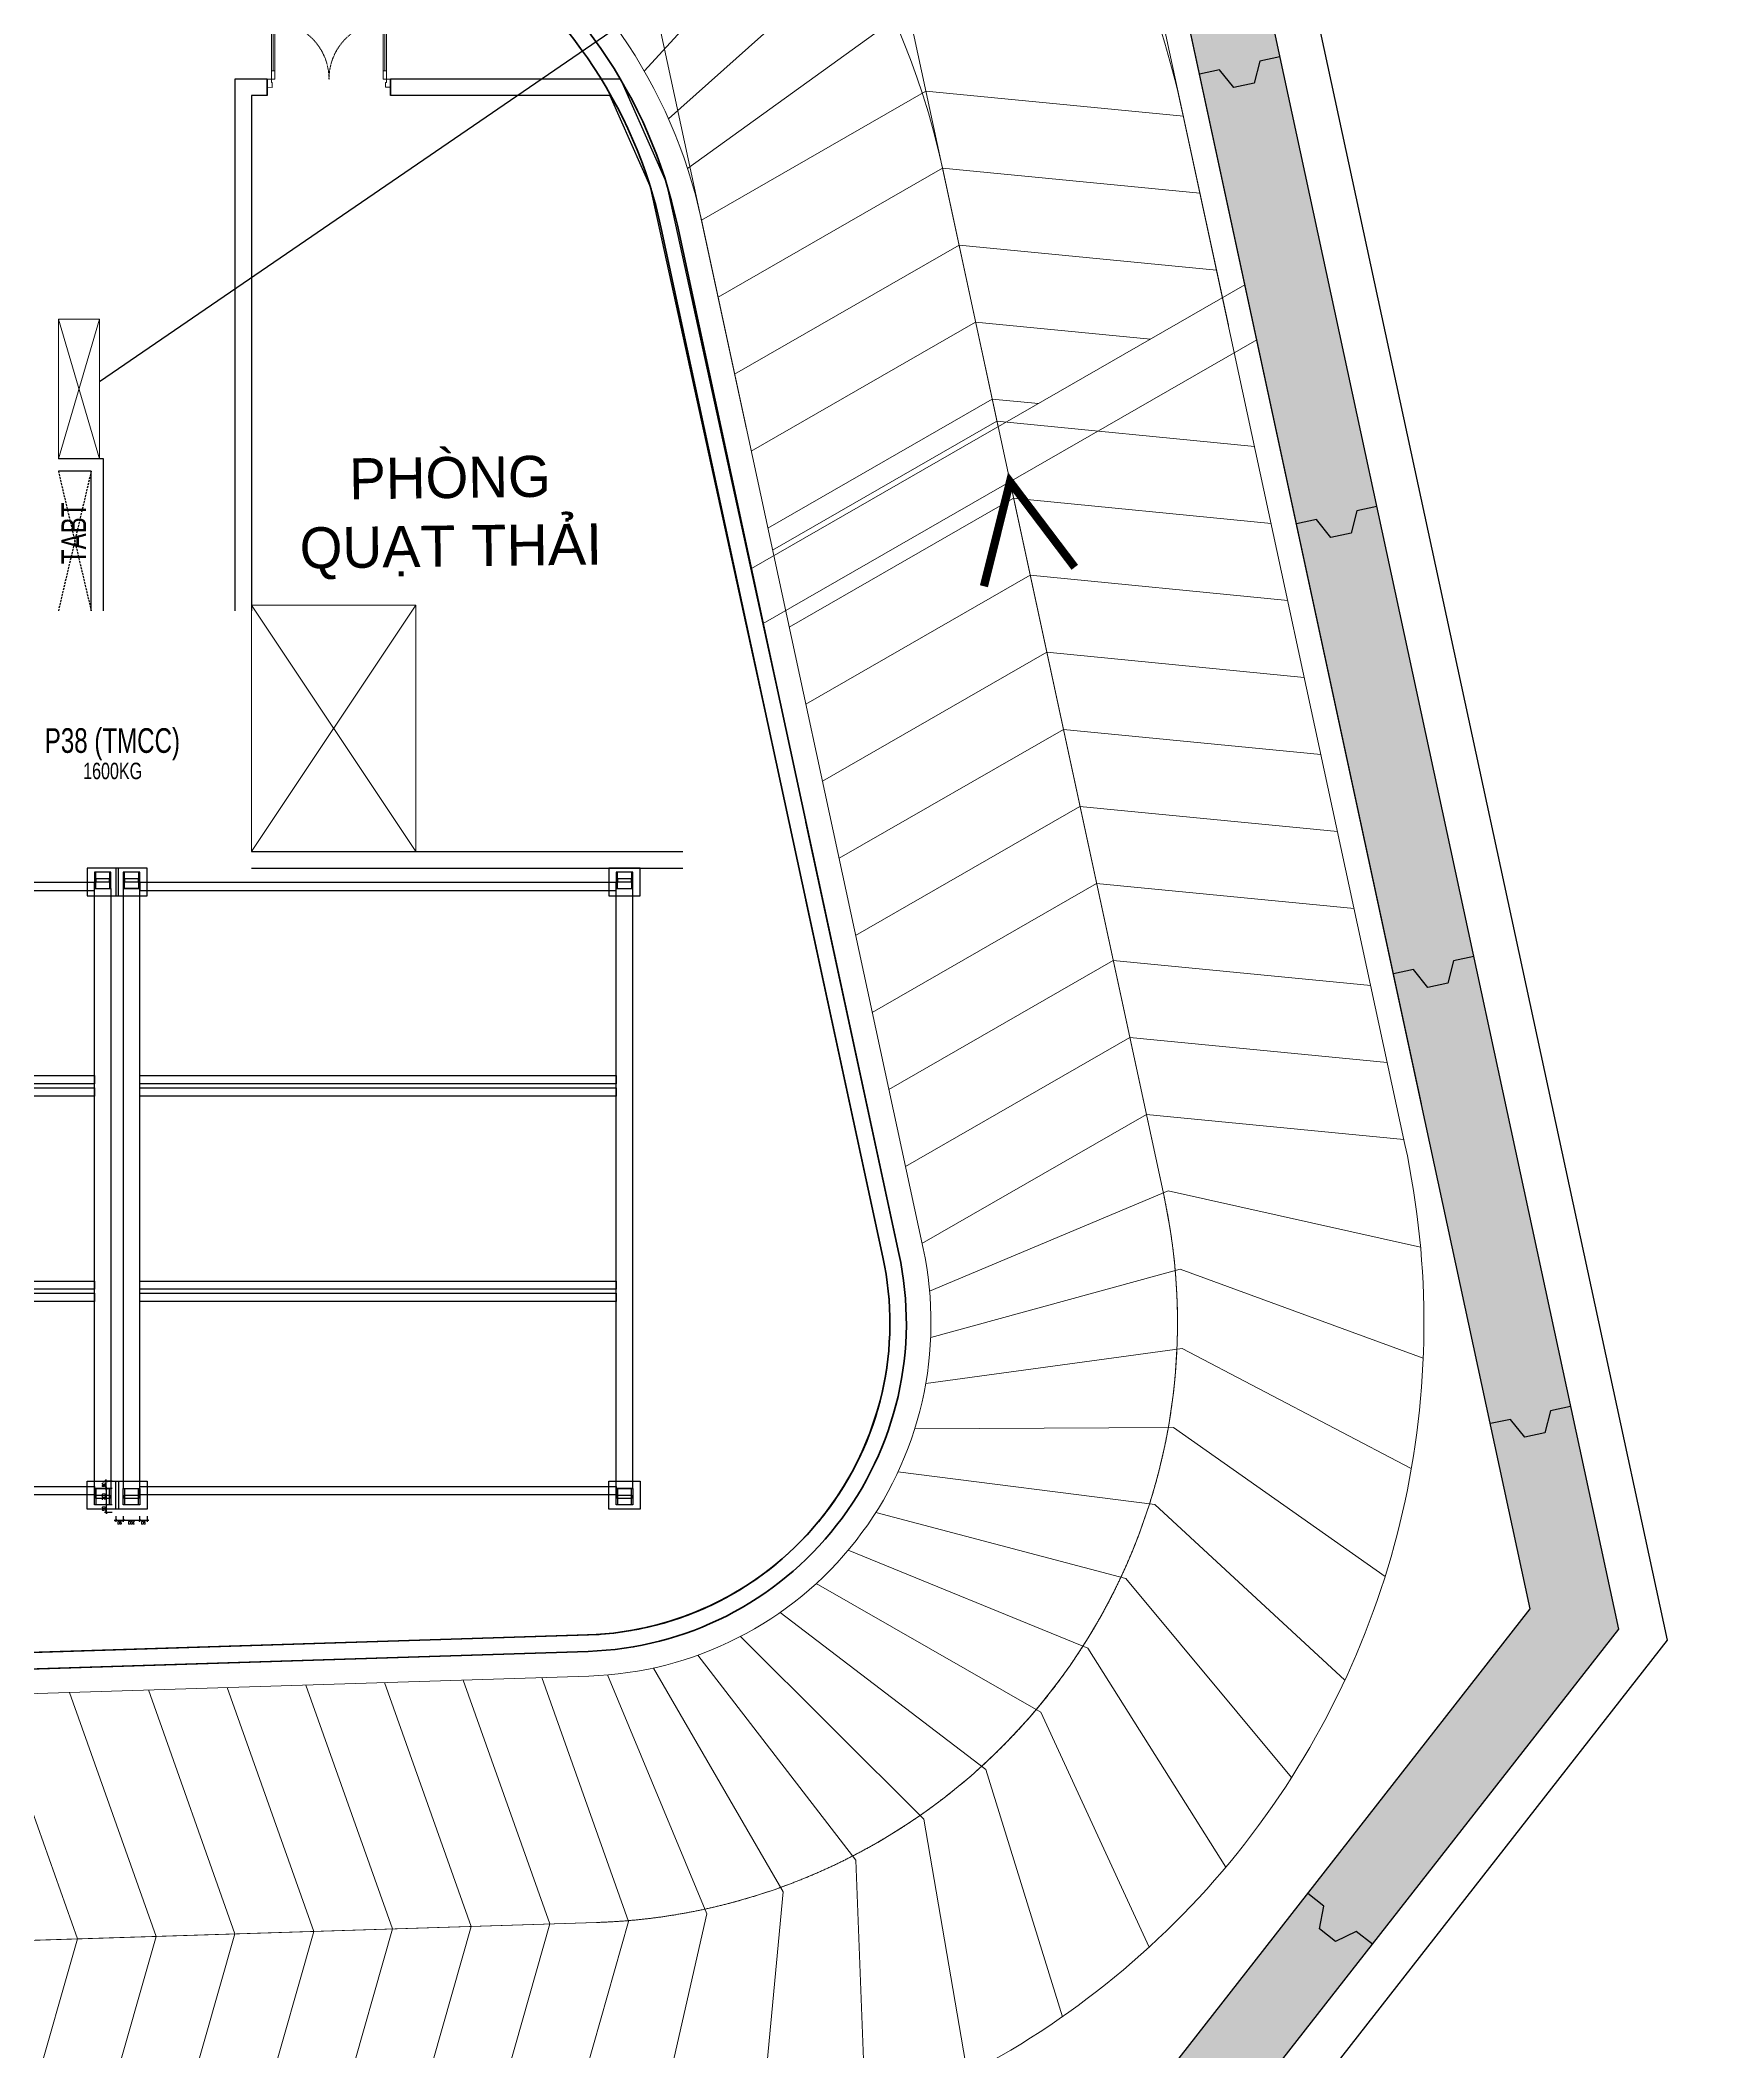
# Model space of a CAD drawing. Header units: millimetres. Extents: x -1534340 to 1713810, y -1348191 to 1114081.
# Drawn here: x 1309209 to 1329664, y -718227 to -693750 of the extents above; entities that cross this region are included whole.
import ezdxf
from ezdxf.enums import TextEntityAlignment as Align

# ---------------------------------------------------------------- set-up
doc = ezdxf.new("R2010")
doc.units = ezdxf.units.MM
doc.header["$LTSCALE"] = 100
doc.header["$PDMODE"] = 32
doc.header["$PDSIZE"] = 2.5
for name, pattern in [('HIDDEN', [0.375, 0.25, -0.125]), ('HIDDEN2', [0.1875, 0.125, -0.0625]), ('Xref_ST_MBDV Cot vach 30.7.2022$0$DASHDOT', [1, 0.5, -0.25, 0, -0.25]), ('Xref_ST_MBDV Cot vach 30.7.2022$0$HIDDEN', [0.375, 0.25, -0.125])]:
    doc.linetypes.add(name, pattern=pattern)
for name, color, linetype in [('2', 2, 'Continuous'), ('ccu12-Manh', 8, 'Continuous'), ('IDEA - dim', 251, 'Continuous'), ('KT-Kich thuoc', 9, 'Continuous'), ('xe cơ khí', 251, 'Continuous'), ('Xref_ST_MBDV Cot vach 30.7.2022$0$KT-Khuat', 9, 'Xref_ST_MBDV Cot vach 30.7.2022$0$HIDDEN'), ('Xref_ST_MBDV Cot vach 30.7.2022$0$KT-Text', 7, 'Continuous'), ('Xref_ST_MBDV Cot vach 30.7.2022$0$KT-Tuong', 1, 'Continuous'), ('Xref_ST_MBDV Cot vach 30.7.2022$0$Xref_ST_MBDV Cot vach 30.7.2022|Xref_ST_MBDV Cot vach 30.7.2022|Xref_ST_MBDV Cot vach 30.7.2022|Xref_ST_MBDV Cot vach 30.7.2022|A-CORE-OTLN', 2, 'Continuous'), ('Xref_ST_MBDV Cot vach 30.7.2022$0$Xref_ST_MBDV Cot vach 30.7.2022|Xref_ST_MBDV Cot vach 30.7.2022|Xref_ST_MBDV Cot vach 30.7.2022|Xref_ST_MBDV Cot vach 30.7.2022|A-WALL-PATT', 251, 'Continuous'), ('Xref_ST_MBDV Cot vach 30.7.2022$0$Xref_ST_MBDV Cot vach 30.7.2022|Xref_ST_MBDV Cot vach 30.7.2022|Xref_ST_MBDV Cot vach 30.7.2022|Xref_ST_MBDV Cot vach 30.7.2022|ccu12-Thay', 7, 'Continuous'), ('Xref_ST_MBDV Cot vach 30.7.2022$0$Xref_ST_MBDV Cot vach 30.7.2022|Xref_ST_MBDV Cot vach 30.7.2022|Xref_ST_MBDV Cot vach 30.7.2022|Xref_ST_MBDV Cot vach 30.7.2022|Site_plot line', 1, 'Xref_ST_MBDV Cot vach 30.7.2022$0$DASHDOT')]:
    doc.layers.add(name, color=color, linetype=linetype)
for name, color, linetype, lineweight in [('CUA', 37, 'Continuous', 13), ('GT NEW', 1, 'Continuous', 13), ('KT-Chu viet', 255, 'Continuous', 20), ('KT-GIAO THONG HAM', 42, 'Continuous', 13), ('KT-Net cat', 1, 'Continuous', 40), ('KT-Net khuat', 8, 'HIDDEN', 18), ('KT-Net manh', 251, 'Continuous', 13), ('KT-Net thay', 7, 'Continuous', 15), ('SPE-MEP-HVAC', 140, 'Continuous', 0)]:
    doc.layers.add(name, color=color, linetype=linetype, lineweight=lineweight)
doc.styles.add('00 Text ccu dim', font='vnsimli.shx', dxfattribs={"width": 0.7})
doc.styles.add('220126_HDN_HBA typical plan$0$211210_HDN_HBA_TYPICAL PLAN CORE OPT 1$0$HBA-Text', font='GOTHIC.TTF')
doc.styles.add('Xref_ST_MBDV Cot vach 30.7.2022$0$Arial', font='arial.ttf', dxfattribs={"width": 0.7})
doc.dimstyles.new('00A1CCU_1-300', dxfattribs={"dimscale": 300, "dimtxt": 3.5, "dimasz": 1.5, "dimexe": 1, "dimexo": 0, "dimgap": 0.6, "dimtad": 1, "dimdec": 0, "dimzin": 0, "dimdsep": 46, "dimtxsty": '00 Text ccu dim', "dimblk1": 'ARCHTICK', "dimblk2": 'ARCHTICK', "dimsah": 1, "dimcen": 2, "dimdle": 1, "dimclrd": 256, "dimclre": 256, "dimclrt": 31, "dimadec": 0, "dimazin": 0, "dimtfac": 1, "dimtdec": 0, "dimtix": 1, "dimtmove": 2, "dimatfit": 3, "dimldrblk": 'OPEN90', "dimfxl": 1, "dimtvp": 0.833333, "dimtolj": 1, "dimtzin": 0, "dimarcsym": 0})

# ---------------------------------------------------------------- blocks, each defined once
blk = doc.blocks.new('*U2355')
for p, q in [((112, 49), (372, 476)), ((389, 465), (355, 486)), ((129, 38), (95, 59)), ((1273, -660), (1533, -233)), ((1516, -223), (1550, -243)), ((1256, -649), (1290, -670))]:
    blk.add_line(p, q)
for points in [[(43, -26), (77, -47), (442, 551), (407, 571)], [(-52, -85), (-1, -117), (30, -65), (22, -60), (43, -26), (0, 0)], [(1238, -756), (1203, -735), (1568, -137), (1602, -158)], [(1228, -867), (1177, -836), (1208, -784), (1217, -790), (1238, -756), (1280, -782)]]:
    blk.add_lwpolyline(points, close=True)
at = {"linetype": 'HIDDEN2'}
for centre, start, end in [((43, -26), 328.5983, 58.5983), ((1238, -756), 58.5983, 148.5983)]:
    blk.add_arc(centre, 700, start, end, dxfattribs=at)
blk = doc.blocks.new('PQQQQQ')
at = {"layer": 'IDEA - dim', "color": 1}
for p, q in [((26071, -142104), (26071, -148574)), ((26465, -142104), (26071, -142104)), ((30763, -142104), (27965, -142104)), ((30763, -142104), (31318, -143357)), ((26271, -142304), (26271, -148574)), ((26465, -142304), (26271, -142304)), ((30632, -142304), (27965, -142304)), ((30632, -142304), (31135, -143438)), ((31122, -143400), (32721, -150704)), ((31318, -143357), (32926, -150704)), ((26271, -151504), (31521, -151504)), ((26271, -151704), (31521, -151704))]:
    blk.add_line(p, q, dxfattribs=at)
at = {"layer": 'KT-Net cat'}
for p, q in [((26465, -142104), (26465, -142304)), ((27965, -142104), (27965, -142304))]:
    blk.add_line(p, q, dxfattribs=at)
at = {"layer": 'SPE-MEP-HVAC', "linetype": 'HIDDEN', "ltscale": 1000}
for p, q in [((28271, -148504), (26271, -151504)), ((28271, -151504), (26271, -148504))]:
    blk.add_line(p, q, dxfattribs=at)
blk.add_lwpolyline([(26271, -151504), (28271, -151504), (28271, -148504), (26271, -148504)], close=True, dxfattribs=at)
at = {"layer": 'CUA', "rotation": 31.4016895653201}
blk.add_blockref('*U2355', (26465, -142104), dxfattribs=at)
at = {"layer": 'KT-Chu viet', "insert": (28684, -146702), "char_height": 500, "width": 4337.59, "attachment_point": 2, "rotation": 0.7938, "style": '220126_HDN_HBA typical plan$0$211210_HDN_HBA_TYPICAL PLAN CORE OPT 1$0$HBA-Text'}
blk.add_mtext('PHÒNG QU{\\fArial|b0|i0|c0|p34;ẠT THẢI}', dxfattribs=at)
blk = doc.blocks.new('tuongnam')
at = {"layer": 'Xref_ST_MBDV Cot vach 30.7.2022$0$KT-Khuat', "linetype": 'Xref_ST_MBDV Cot vach 30.7.2022$0$HIDDEN'}
for p, q in [((21250.1, 4480), (20850, 2780)), ((20850.1, 4480), (21250.1, 2780))]:
    blk.add_line(p, q, dxfattribs=at)
at = {"layer": 'Xref_ST_MBDV Cot vach 30.7.2022$0$KT-Tuong'}
for points in [[(21400.1, 2780), (21400.1, 4630), (20850.1, 4630)], [(21250.1, 2780), (21250.1, 4480), (20850.1, 4480)]]:
    blk.add_lwpolyline(points, dxfattribs=at)
at = {"layer": 'Xref_ST_MBDV Cot vach 30.7.2022$0$KT-Text', "style": 'Xref_ST_MBDV Cot vach 30.7.2022$0$Arial', "width": 0.7}
blk.add_text('TABT', height=300, rotation=90, dxfattribs=at).set_placement((21187.5, 3723), align=Align.CENTER)
for s, height, p in [('P38 (TMCC)', 300, (21507.8, 1051.4)), ('1600KG', 200, (21510.9, 731.6))]:
    blk.add_text(s, height=height, dxfattribs=at).set_placement(p, align=Align.CENTER)
blk = doc.blocks.new('Xref_ST_MBDV Cot vach 30.7.2022$0$Tuong Vay01-flat-1')
at = {"layer": 'Xref_ST_MBDV Cot vach 30.7.2022$0$Xref_ST_MBDV Cot vach 30.7.2022|Xref_ST_MBDV Cot vach 30.7.2022|Xref_ST_MBDV Cot vach 30.7.2022|Xref_ST_MBDV Cot vach 30.7.2022|A-WALL-PATT'}
h = blk.add_hatch(dxfattribs=at)
h.set_pattern_fill('ACET-2D-VATLIEU04', color=256, scale=50, pattern_type=2)
h.set_pattern_definition([(50, (-11139561.84, -1407213.45), (-225.902474, 189.5546825), [37.5, -412.5]), (355, (-11139561.84, -1407213.45), (32.127212, 367.215716), [30, -330]), (100.4514, (-11139531.95, -1407216.06), (-341.231527, -62.944187), [31.870095, -350.571056]), (46.1842, (-11139561.84, -1407113.45), (-319.180497, 306.252097), [56.25, -618.75]), (96.6356, (-11139517.37, -1407120.34), (-516.995922, -60.144022), [47.805144, -525.8565]), (351.1842, (-11139561.84, -1407113.45), (84.740774, 546.39543), [45, -495]), (21, (-11139511.84, -1407138.45), (-105.680822, 275.3079534), [37.5, -412.5]), (326, (-11139511.84, -1407138.45), (206.128805, 305.59852), [30, -330]), (71.4514, (-11139486.97, -1407155.22), (-328.963765, 110.380101), [31.870095, -350.571056]), (37.5, (-11139561.84, -1407213.45), (-78.1345294, 101.8269012), [0, -326, 0, -335, 0, -331.25]), (7.5, (-11139561.84, -1407213.45), (-23.2793464, 176.824191), [0, -191, 0, -318.5, 0, -126.25]), (327.5, (-11139673.34, -1407213.45), (71.9444175, 112.9301145), [0, -125, 0, -390, 0, -517.5000003]), (317.5, (-11139723.34, -1407213.45), (158.0205496, 172.449169), [0, -162.5, 0, -259, 0, -367.5]), (45, (-11139561.84, -1407213.45), (-150.260191, 150.260191), []), (45, (-11139561.84, -1407152.2), (-150.260191, 150.260191), [])])
h.paths.add_polyline_path([(-82665, -118500), (-81837, -121132), (-80903, -123728), (-79863, -126284), (-78720, -128795), (-77475, -131258), (-76131, -133667), (-74689, -136020), (-73153, -138312), (-71525, -140539), (-69807, -142699), (-68002, -144786), (-66114, -146798), (-64145, -148731), (-62100, -150582), (-59980, -152349), (-57790, -154027), (-55533, -155614), (-53213, -157109), (-50835, -158507), (-48401, -159807), (-45916, -161007), (-43385, -162104), (-40811, -163097), (-38198, -163985), (-35551, -164765), (-32875, -165436), (-30174, -165998), (-27451, -166448), (-24702, -166789), (-4397, -168938), (36420, -167648), (41836, -160719), (12445, -24368), (8473, -9249), (-4719, -5521), (-10557, -9947), (-34021, -27848), (-39777, -32009), (-41249, -35294), (-45787, -38574), (-49368, -38942), (-57644, -44924), (-59845, -46601), (-61969, -48362), (-64020, -50208), (-65993, -52137), (-67887, -54144), (-69696, -56226), (-71420, -58381), (-73054, -60604), (-74596, -62892), (-76043, -65242), (-77394, -67648), (-78645, -70107), (-79794, -72615), (-80841, -75168), (-81782, -77762), (-82617, -80392), (-83343, -83054), (-83961, -85743), (-84468, -88455), (-84865, -91186), (-85149, -93930), (-85321, -96684), (-85381, -99530), (-85329, -102201), (-85163, -104955), (-84886, -107701), (-84496, -110432), (-83996, -113146), (-83385, -115836)], flags=16)
h.paths.add_polyline_path([(-83625, -118781), (-82785, -121452), (-81837, -124086), (-80781, -126680), (-79621, -129228), (-78358, -131727), (-76994, -134172), (-75531, -136560), (-73973, -138886), (-72320, -141146), (-70577, -143337), (-68746, -145455), (-66829, -147497), (-64832, -149459), (-62755, -151337), (-60604, -153130), (-58382, -154833), (-56092, -156444), (-53738, -157960), (-51324, -159379), (-48854, -160699), (-46333, -161916), (-43764, -163030), (-41151, -164038), (-38500, -164938), (-35814, -165730), (-33098, -166411), (-30357, -166981), (-27595, -167438), (-24816, -167783), (-4434, -169940), (36920, -168633), (42913, -160966), (13418, -24135), (9295, -8442), (-4926, -4424), (-11163, -9151), (-34617, -27045), (-40580, -31355), (-42052, -34640), (-46156, -37607), (-49737, -37975), (-58240, -44121), (-60467, -45819), (-62623, -47605), (-64704, -49479), (-66707, -51435), (-68628, -53472), (-70465, -55586), (-72214, -57772), (-73872, -60029), (-75437, -62350), (-76905, -64734), (-78276, -67176), (-79545, -69672), (-80712, -72217), (-81774, -74808), (-82729, -77440), (-83576, -80109), (-84314, -82810), (-84940, -85539), (-85455, -88291), (-85857, -91062), (-86146, -93847), (-86321, -96642), (-86382, -99529), (-86328, -102241), (-86160, -105036), (-85879, -107821), (-85484, -110593), (-84976, -113347), (-84356, -116078)])
at = {"layer": 'Xref_ST_MBDV Cot vach 30.7.2022$0$Xref_ST_MBDV Cot vach 30.7.2022|Xref_ST_MBDV Cot vach 30.7.2022|Xref_ST_MBDV Cot vach 30.7.2022|Xref_ST_MBDV Cot vach 30.7.2022|A-CORE-OTLN', "color": 6}
for points in [[(36920, -168633), (42913, -160966), (13418, -24135)], [(36420, -167648), (41836, -160719), (12445, -24368)]]:
    blk.add_lwpolyline(points, dxfattribs=at)
at = {"layer": 'Xref_ST_MBDV Cot vach 30.7.2022$0$Xref_ST_MBDV Cot vach 30.7.2022|Xref_ST_MBDV Cot vach 30.7.2022|Xref_ST_MBDV Cot vach 30.7.2022|Xref_ST_MBDV Cot vach 30.7.2022|ccu12-Thay', "ltscale": 10}
for points in [[(38788, -141832), (38544, -141884), (38475, -142155), (38230, -142208), (38055, -141990), (37811, -142043)], [(39968, -147306), (39724, -147359), (39655, -147630), (39410, -147682), (39235, -147464), (38991, -147517)], [(41148, -152780), (40904, -152833), (40835, -153104), (40590, -153157), (40415, -152938), (40171, -152991)], [(42328, -158255), (42084, -158307), (42015, -158578), (41770, -158631), (41595, -158413), (41351, -158465)], [(39916, -164799), (39719, -164645), (39467, -164765), (39270, -164611), (39325, -164337), (39128, -164183)]]:
    blk.add_lwpolyline(points, dxfattribs=at)
at = {"layer": 'Xref_ST_MBDV Cot vach 30.7.2022$0$Xref_ST_MBDV Cot vach 30.7.2022|Xref_ST_MBDV Cot vach 30.7.2022|Xref_ST_MBDV Cot vach 30.7.2022|Xref_ST_MBDV Cot vach 30.7.2022|Site_plot line', "ltscale": 5000}
for p, q in [((43505, -161101), (13953, -24007)), ((37194, -169175), (43505, -161101))]:
    blk.add_line(p, q, dxfattribs=at)
blk = doc.blocks.new('*U2541')
at = {"layer": 'KT-Net manh', "linetype": 'HIDDEN', "ltscale": 3000}
blk.add_lwpolyline([(0, 3000), (959, 0), (0, -3000)], dxfattribs=at)
blk = doc.blocks.new('*U2542')
at = {"layer": 'KT-Kich thuoc', "color": 0, "linetype": 'ByBlock', "lineweight": -2, "transparency": 16777216}
for p, rotation in [((1321056, -699325), 102.1642570564208), ((1321258, -700262), 102.1642570564208), ((1321460, -701199), 102.1642570564208), ((1321662, -702136), 102.1642570564208), ((1321864, -703073), 102.1642570564208), ((1322066, -704010), 102.1642570564208), ((1322268, -704947), 102.1642570564208), ((1322470, -705884), 102.1642570564208), ((1322672, -706821), 102.1642570564208), ((1322874, -707758), 102.1642570564208), ((1323022, -708705), 95.13071009650207), ((1323045, -709662), 87.60738877462357), ((1322942, -710614), 80.08406745274502), ((1322715, -711545), 72.56074613086646), ((1322369, -712438), 65.03742480898782), ((1321909, -713278), 57.51410348710913), ((1321342, -714051), 49.99078216523048), ((1320680, -714742), 42.46746084335183), ((1319932, -715341), 34.94413952147319), ((1319113, -715837), 27.42081819959476), ((1318236, -716222), 19.89749687771616), ((1317315, -716488), 12.37417555583751), ((1312537, -716763), 1.810256357590802), ((1313495, -716732), 1.810256357590802), ((1314453, -716702), 1.810256357590802), ((1315411, -716672), 1.810256357590802), ((1316368, -716631), 4.850854233958865), ((1304872, -717005), 1.810256357590802), ((1305830, -716975), 1.810256357590802), ((1306788, -716944), 1.810256357590802), ((1307746, -716914), 1.810256357590802), ((1308704, -716884), 1.810256357590802), ((1309662, -716853), 1.810256357590802), ((1310620, -716823), 1.810256357590802), ((1311579, -716793), 1.810256357590802), ((1302956, -717065), 1.810256357590802), ((1303914, -717035), 1.810256357590802)]:
    blk.add_blockref('*U2541', p, dxfattribs=dict(at, rotation=rotation))
blk = doc.blocks.new('_ARCHTICK')
at = {"color": 0, "linetype": 'ByBlock', "const_width": 0.15}
blk.add_lwpolyline([(-0.5, -0.5), (0.5, 0.5)], dxfattribs=at)
blk = doc.blocks.new('*D310')
at = {"layer": 'Defpoints', "color": 0, "transparency": 16777216}
for p in [(-1060606, -1174522), (-1060606, -1174594), (-1060516, -1174594)]:
    blk.add_point(p, dxfattribs=at)
at = {"layer": 'xe cơ khí', "lineweight": -2, "transparency": 16777216}
for p, q in [((-1060496, -1174522), (-1060626, -1174522)), ((-1060606, -1174594), (-1060606, -1174502)), ((-1060516, -1174594), (-1060516, -1174502))]:
    blk.add_line(p, q, dxfattribs=at)
at = {"layer": 'xe cơ khí', "lineweight": -2, "transparency": 16777216, "xscale": 30, "yscale": 30, "zscale": 30, "rotation": 180}
blk.add_blockref('_ARCHTICK', (-1060606, -1174522), dxfattribs=at)
at = {"layer": 'xe cơ khí', "lineweight": -2, "transparency": 16777216, "xscale": 30, "yscale": 30, "zscale": 30}
blk.add_blockref('_ARCHTICK', (-1060516, -1174522), dxfattribs=at)
at = {"layer": 'xe cơ khí', "color": 31, "transparency": 16777216, "insert": (-1060561, -1174492), "char_height": 36, "attachment_point": 5, "style": '00 Text ccu dim'}
blk.add_mtext('\\A1;90', dxfattribs=at)
blk = doc.blocks.new('_Open90')
at = {"color": 0, "linetype": 'ByBlock', "lineweight": -2}
for p, q in [((0, 0), (-1, 0)), ((-0.5, 0.5), (0, 0)), ((0, 0), (-0.5, -0.5))]:
    blk.add_line(p, q, dxfattribs=at)
blk = doc.blocks.new('*D311')
at = {"layer": 'Defpoints', "color": 0, "transparency": 16777216}
for p in [(-1060516, -1174522), (-1060516, -1174594), (-1060316, -1174594)]:
    blk.add_point(p, dxfattribs=at)
at = {"layer": 'xe cơ khí', "lineweight": -2, "transparency": 16777216}
for p, q in [((-1060296, -1174522), (-1060536, -1174522)), ((-1060516, -1174594), (-1060516, -1174502)), ((-1060316, -1174594), (-1060316, -1174502))]:
    blk.add_line(p, q, dxfattribs=at)
at = {"layer": 'xe cơ khí', "lineweight": -2, "transparency": 16777216, "xscale": 30, "yscale": 30, "zscale": 30, "rotation": 180}
blk.add_blockref('_ARCHTICK', (-1060516, -1174522), dxfattribs=at)
at = {"layer": 'xe cơ khí', "lineweight": -2, "transparency": 16777216, "xscale": 30, "yscale": 30, "zscale": 30}
blk.add_blockref('_ARCHTICK', (-1060316, -1174522), dxfattribs=at)
at = {"layer": 'xe cơ khí', "color": 31, "transparency": 16777216, "insert": (-1060416, -1174492), "char_height": 36, "attachment_point": 5, "style": '00 Text ccu dim'}
blk.add_mtext('\\A1;200', dxfattribs=at)
blk = doc.blocks.new('*D312')
at = {"layer": 'Defpoints', "color": 0, "transparency": 16777216}
for p in [(-1060316, -1174594), (-1060226, -1174522), (-1060226, -1174594)]:
    blk.add_point(p, dxfattribs=at)
at = {"layer": 'xe cơ khí', "lineweight": -2, "transparency": 16777216}
for p, q in [((-1060336, -1174522), (-1060206, -1174522)), ((-1060316, -1174594), (-1060316, -1174502)), ((-1060226, -1174594), (-1060226, -1174502))]:
    blk.add_line(p, q, dxfattribs=at)
at = {"layer": 'xe cơ khí', "lineweight": -2, "transparency": 16777216, "xscale": 30, "yscale": 30, "zscale": 30, "rotation": 180}
blk.add_blockref('_ARCHTICK', (-1060316, -1174522), dxfattribs=at)
at = {"layer": 'xe cơ khí', "lineweight": -2, "transparency": 16777216, "xscale": 30, "yscale": 30, "zscale": 30}
blk.add_blockref('_ARCHTICK', (-1060226, -1174522), dxfattribs=at)
at = {"layer": 'xe cơ khí', "color": 31, "transparency": 16777216, "insert": (-1060271, -1174492), "char_height": 36, "attachment_point": 5, "style": '00 Text ccu dim'}
blk.add_mtext('\\A1;90', dxfattribs=at)
blk = doc.blocks.new('*D313')
at = {"layer": 'Defpoints', "color": 0, "transparency": 16777216}
for p in [(-1060703, -1174729), (-1060653, -1174639), (-1060653, -1174729)]:
    blk.add_point(p, dxfattribs=at)
at = {"layer": 'xe cơ khí', "lineweight": -2, "transparency": 16777216}
for p, q in [((-1060703, -1174619), (-1060703, -1174749)), ((-1060653, -1174639), (-1060723, -1174639)), ((-1060653, -1174729), (-1060723, -1174729))]:
    blk.add_line(p, q, dxfattribs=at)
at = {"layer": 'xe cơ khí', "lineweight": -2, "transparency": 16777216, "xscale": 30, "yscale": 30, "zscale": 30}
for p, rotation in [((-1060703, -1174639), 90), ((-1060703, -1174729), 270)]:
    blk.add_blockref('_ARCHTICK', p, dxfattribs=dict(at, rotation=rotation))
at = {"layer": 'xe cơ khí', "color": 31, "transparency": 16777216, "insert": (-1060733, -1174684), "char_height": 36, "attachment_point": 5, "rotation": 90, "style": '00 Text ccu dim'}
blk.add_mtext('\\A1;90', dxfattribs=at)
blk = doc.blocks.new('*D314')
at = {"layer": 'Defpoints', "color": 0, "transparency": 16777216}
for p in [(-1060653, -1174729), (-1060703, -1174929), (-1060653, -1174929)]:
    blk.add_point(p, dxfattribs=at)
at = {"layer": 'xe cơ khí', "lineweight": -2, "transparency": 16777216}
for p, q in [((-1060653, -1174729), (-1060723, -1174729)), ((-1060703, -1174709), (-1060703, -1174949)), ((-1060653, -1174929), (-1060723, -1174929))]:
    blk.add_line(p, q, dxfattribs=at)
at = {"layer": 'xe cơ khí', "lineweight": -2, "transparency": 16777216, "xscale": 30, "yscale": 30, "zscale": 30}
for p, rotation in [((-1060703, -1174729), 90), ((-1060703, -1174929), 270)]:
    blk.add_blockref('_ARCHTICK', p, dxfattribs=dict(at, rotation=rotation))
at = {"layer": 'xe cơ khí', "color": 31, "transparency": 16777216, "insert": (-1060733, -1174829), "char_height": 36, "attachment_point": 5, "rotation": 90, "style": '00 Text ccu dim'}
blk.add_mtext('\\A1;200', dxfattribs=at)
blk = doc.blocks.new('*D315')
at = {"layer": 'Defpoints', "color": 0, "transparency": 16777216}
for p in [(-1060703, -1175019), (-1060653, -1174929), (-1060653, -1175019)]:
    blk.add_point(p, dxfattribs=at)
at = {"layer": 'xe cơ khí', "lineweight": -2, "transparency": 16777216}
for p, q in [((-1060653, -1174929), (-1060723, -1174929)), ((-1060653, -1175019), (-1060723, -1175019)), ((-1060703, -1174909), (-1060703, -1175039))]:
    blk.add_line(p, q, dxfattribs=at)
at = {"layer": 'xe cơ khí', "lineweight": -2, "transparency": 16777216, "xscale": 30, "yscale": 30, "zscale": 30}
for p, rotation in [((-1060703, -1174929), 90), ((-1060703, -1175019), 270)]:
    blk.add_blockref('_ARCHTICK', p, dxfattribs=dict(at, rotation=rotation))
at = {"layer": 'xe cơ khí', "color": 31, "transparency": 16777216, "insert": (-1060733, -1174974), "char_height": 36, "attachment_point": 5, "rotation": 90, "style": '00 Text ccu dim'}
blk.add_mtext('\\A1;90', dxfattribs=at)
blk = doc.blocks.new('cot')
at = {"layer": 'xe cơ khí'}
for points in [[(11052751, 1251358), (11053091, 1251358), (11053091, 1250978), (11052751, 1250978)], [(11052801, 1251268), (11053001, 1251268), (11053001, 1251252), (11052801, 1251252)], [(11052801, 1251268), (11053001, 1251268), (11053001, 1251068), (11052801, 1251068)], [(11052921, 1251252), (11052921, 1251084), (11052881, 1251084), (11052881, 1251252)], [(11052801, 1251084), (11053001, 1251084), (11053001, 1251068), (11052801, 1251068)]]:
    blk.add_lwpolyline(points, close=True, dxfattribs=at)
blk = doc.blocks.new('hhhh')
at = {"layer": 'xe cơ khí'}
for points in [[(-1053016, -1174729.3), (-1060316, -1174729.3), (-1060316, -1174929.3), (-1053016, -1174929.3)], [(-1060391, -1174929.3), (-1060291, -1174929.3), (-1060291, -1180729.3), (-1060391, -1180729.3)], [(-1058041, -1174929.3), (-1057941, -1174929.3), (-1057941, -1180729.3), (-1058041, -1180729.3)], [(-1057891, -1174929.3), (-1057791, -1174929.3), (-1057791, -1180729.3), (-1057891, -1180729.3)], [(-1055541, -1174929.3), (-1055441, -1174929.3), (-1055441, -1180729.3), (-1055541, -1180729.3)], [(-1055391, -1174929.3), (-1055291, -1174929.3), (-1055291, -1180729.3), (-1055391, -1180729.3)], [(-1052941, -1174929.3), (-1053041, -1174929.3), (-1053041, -1180729.3), (-1052941, -1180729.3)], [(-1060316, -1180729.3), (-1053016, -1180729.3), (-1053016, -1180929.3), (-1060316, -1180929.3)]]:
    blk.add_lwpolyline(points, close=True, dxfattribs=at)
for p in [(-12113317.4, -2425997.7), (-12113317.4, -2431997.7)]:
    blk.add_blockref('cot', p, dxfattribs=at)
at = {"layer": 'xe cơ khí', "xscale": -1}
for p in [(9999985.3, -2425997.7), (9999985.3, -2431997.7)]:
    blk.add_blockref('cot', p, dxfattribs=at)
at = {"layer": 'xe cơ khí'}
for base, p1, p2, picture, middle in [((-1060703.4, -1174729.3), (-1060653.1, -1174639.3), (-1060653.1, -1174729.3), '*D313', (-1060733.4, -1174684.3)), ((-1060703.4, -1174929.3), (-1060653.1, -1174729.3), (-1060653.1, -1174929.3), '*D314', (-1060733.4, -1174829.3)), ((-1060703.4, -1175019.3), (-1060653.1, -1174929.3), (-1060653.1, -1175019.3), '*D315', (-1060733.4, -1174974.3))]:
    dim = blk.add_linear_dim(base=base, p1=p1, p2=p2, angle=90, dimstyle='00A1CCU_1-300', override={"dimscale": 20, "dimtxt": 1.8}, dxfattribs=at)
    dim.commit()
    dim.dimension.update_dxf_attribs({"geometry": picture, "text_midpoint": middle})
for base, p1, p2, picture, middle in [((-1060606, -1174522.4), (-1060516, -1174594.3), (-1060606, -1174594.3), '*D310', (-1060561, -1174492.4)), ((-1060516, -1174522.4), (-1060316, -1174594.3), (-1060516, -1174594.3), '*D311', (-1060416, -1174492.4)), ((-1060226, -1174522.4), (-1060316, -1174594.3), (-1060226, -1174594.3), '*D312', (-1060271, -1174492.4))]:
    dim = blk.add_linear_dim(base=base, p1=p1, p2=p2, dimstyle='00A1CCU_1-300', override={"dimscale": 20, "dimtxt": 1.8}, dxfattribs=at)
    dim.commit()
    dim.dimension.update_dxf_attribs({"geometry": picture, "text_midpoint": middle})
blk = doc.blocks.new('3123')
at = {"layer": 'GT NEW', "color": 31}
for p, q in [((1326019.7, -706690.6), (1322135.5, -688671.2)), ((1323122.1, -694672.1), (1325819.8, -707187))]:
    blk.add_line(p, q, dxfattribs=at)
at = {"layer": 'KT-GIAO THONG HAM'}
blk.add_arc((1315751, -709357.4), 10300, 271.81026, 12.16426, dxfattribs=at)
at = {"layer": 'KT-Net cat'}
for p, q in [((1302845.4, -713567.2), (1316013.8, -713151)), ((1302851.8, -713767.1), (1315877.4, -713355.4))]:
    blk.add_line(p, q, dxfattribs=at)
blk.add_lwpolyline([(1315877.4, -713155.3, 0.4676826), (1319465.7, -708556.7), (1318529.5, -704213.4)], format="xyb", dxfattribs=at)
at = {"layer": 'KT-Net khuat', "linetype": 'HIDDEN', "ltscale": 3000}
blk.add_lwpolyline([(1317670.5, -683618.1), (1322887.1, -707819.2, -0.4681895), (1315981.6, -716653.7), (1302956, -717065.4)], format="xyb", dxfattribs=at)
at = {"layer": 'KT-Net thay', "linetype": 'Continuous', "const_width": 100}
blk.add_lwpolyline([(1321801, -700163.6), (1321012.6, -699122.6), (1320695.5, -700394.1)], dxfattribs=at)
blk.add_blockref('PQQQQQ', (1285508.2, -552119.2))
at = {"layer": 'KT-GIAO THONG HAM'}
blk.add_lwpolyline([(1317256.8, -695936.4), (1319954.5, -708451.3, -0.4681895), (1315886.9, -713655.2), (1299233.8, -714181.6, -0.4234981), (1295829.5, -710883.2), (1295829.5, -696774.9, -0.3533122), (1298434.2, -693549), (1309770.8, -691105.3, -0.4142136)], format="xyb", close=True, dxfattribs=at)
blk.add_arc((1311098.3, -697263.9), 12300, 12.16426, 102.16426, dxfattribs=at)
at = {"layer": 'KT-Net cat'}
for points in [[(1306943.5, -692226.2), (1309876.1, -691594.1, -0.4142136), (1316768.1, -696041.7), (1319465.7, -708556.7, -0.4681895), (1315871.1, -713155.5), (1302845.4, -713567.2)], [(1306901.4, -692030.7), (1309834, -691398.6, -0.4142136), (1316963.6, -695999.6), (1319661.2, -708514.5, -0.4681895), (1315877.4, -713355.4), (1302851.8, -713767.1)], [(1315877.4, -713355.4, 0.4681895), (1319661.2, -708514.5), (1318529.5, -703264.3)]]:
    blk.add_lwpolyline(points, format="xyb", dxfattribs=at)
at = {"layer": 'KT-Net khuat', "linetype": 'HIDDEN', "ltscale": 3000}
blk.add_lwpolyline([(1317805.4, -698481.1), (1314737.8, -684250.3), (1320603.1, -682986), (1323670.7, -697216.9)], dxfattribs=at)
at = {"layer": 'KT-Net manh', "linetype": 'HIDDEN', "ltscale": 3000}
for points in [[(1316561.3, -694126.2), (1318685.4, -691800.8), (1321764.2, -691137.9)], [(1316855.2, -694704.9), (1319207.2, -692610.4), (1322337.9, -692267.8)], [(1317087.9, -695310.8), (1319642.9, -693469.4), (1322792.3, -693450.7)], [(1317257.2, -695937.9), (1319987.8, -694368.7), (1323122.5, -694673.6)], [(1317459.1, -696874.9), (1320189.8, -695305.7), (1323324.4, -695610.6)], [(1317661.1, -697811.9), (1320391.8, -696242.8), (1323526.4, -696547.6)], [(1317863.1, -698748.9), (1320593.8, -697179.8), (1322724.5, -697387)], [(1318065.1, -699686), (1320795.7, -698116.8), (1321359.2, -698171.6)]]:
    blk.add_lwpolyline(points, dxfattribs=at)
at = {"layer": 'KT-Net thay'}
for p, q in [((1317864.6, -700179.7), (1323872.1, -696727.6)), ((1318008.8, -700848.7), (1324016.3, -697396.5))]:
    blk.add_line(p, q, dxfattribs=at)
for points in [[(1320868.4, -698453.7), (1320189.5, -695304.2, 0.4142136), (1309138.6, -688172.7), (1306206, -688804.8)], [(1321012.6, -699122.6), (1322887.1, -707819.2, -0.4681895), (1315981.6, -716653.7), (1302956, -717065.4)]]:
    blk.add_lwpolyline(points, format="xyb", dxfattribs=at)
blk.add_lwpolyline([(1316963.6, -695999.6), (1319661.2, -708514.5, -0.4681895), (1315877.4, -713355.4), (1299224.3, -713881.7, -0.4234981), (1296129.5, -710883.2), (1296129.5, -696774.9, -0.3533122), (1298497.4, -693842.3), (1309834, -691398.6, -0.4142136)], format="xyb", close=True, dxfattribs=at)
at = {"layer": 'SPE-MEP-HVAC', "linetype": 'HIDDEN', "ltscale": 1000}
for p, q in [((1309429.6, -697143.3), (1309929.5, -698843.3)), ((1309929.5, -697143.3), (1309429.6, -698843.3))]:
    blk.add_line(p, q, dxfattribs=at)
at = {"layer": 'SPE-MEP-HVAC'}
blk.add_lwpolyline([(1309429.6, -697143.3), (1309929.5, -697143.3), (1309929.5, -698843.3), (1309429.6, -698843.3)], close=True, dxfattribs=at)
blk.add_blockref('Xref_ST_MBDV Cot vach 30.7.2022$0$Tuong Vay01-flat-1', (1285508.2, -552119.2))
at = {"layer": '2', "rotation": 89.9999999999984}
for p in [(129140.2, 348942.7), (135490.2, 348942.7)]:
    blk.add_blockref('hhhh', p, dxfattribs=at)
at = {"layer": 'KT-Kich thuoc'}
for name, p in [('tuongnam', (1288579.5, -703473.3)), ('*U2542', (0, 0))]:
    blk.add_blockref(name, p, dxfattribs=at)

msp = doc.modelspace()

# ---------------------------------------------------------------- linework, layer by layer
at = {"layer": 'Defpoints'}
msp.add_lwpolyline([(1309929.5, -697904.8), (1330711.2, -683676.7), (1353253.2, -683676.7)], dxfattribs=at)

# ---------------------------------------------------------------- next in the draw order: block references
at = {"layer": 'ccu12-Manh'}
msp.add_blockref('3123', (0, 0), dxfattribs=at)

doc.saveas('drawing.dxf')
